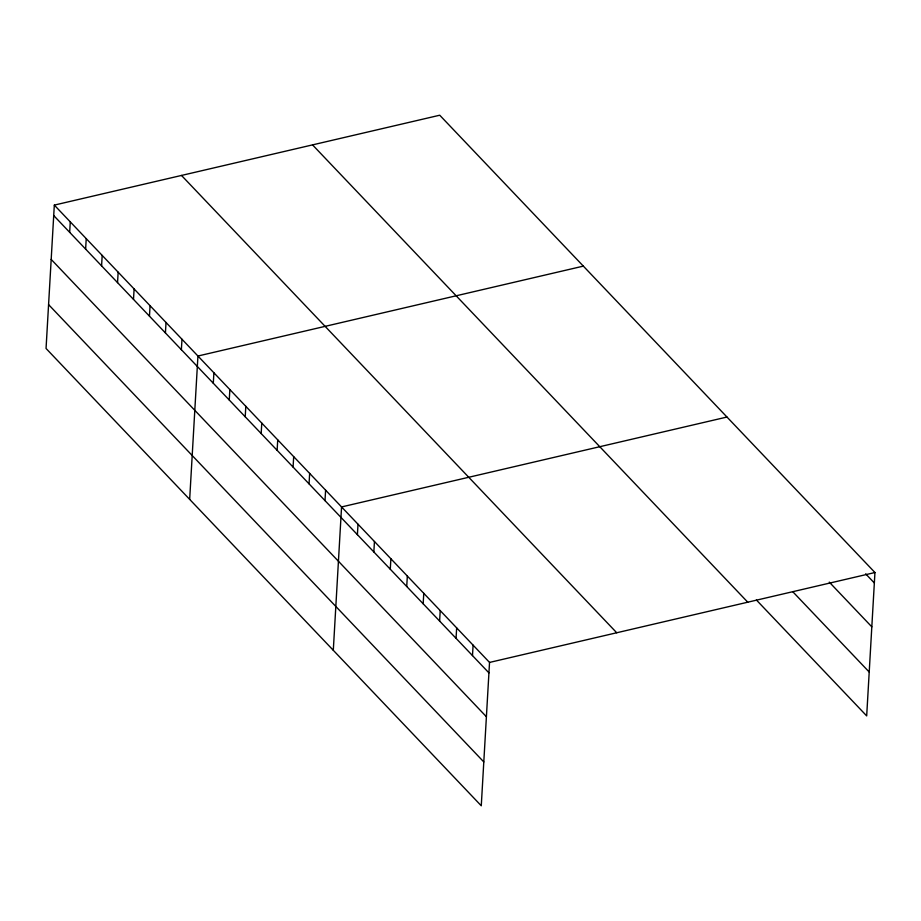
<?xml version="1.0" encoding="UTF-8"?>
<svg xmlns="http://www.w3.org/2000/svg" width="921" height="921" viewBox="0 0 921 921"><rect width="100%" height="100%" fill="white"/><g stroke="black" fill="none" stroke-linecap="round" stroke-linejoin="round"><path stroke-width="1.38" d="M54.316 205.107L46.05 348.472L481.269 805.783L489.535 662.429L54.316 205.107L439.731 115.217L874.95 572.528L866.684 715.893L756.429 600.032M69.674 232.322L70.272 221.88M85.63 249.096L86.229 238.654M101.586 265.858L102.185 255.416M117.543 282.632L118.153 272.19M133.499 299.394L134.109 288.952M149.467 316.168L150.065 305.726M165.423 332.942L166.022 322.488M181.379 349.704L181.978 339.262M189.668 499.378L197.934 356.024L583.35 266.123M213.292 383.24L213.902 372.798M229.248 400.013L229.859 389.56M245.216 416.776L245.815 406.334M261.173 433.549L261.771 423.096M277.129 450.311L277.728 439.87M293.085 467.085L293.684 456.643M309.042 483.847L309.652 473.406M324.998 500.621L325.608 490.179M333.298 650.295L341.564 506.941L726.968 417.04M357.406 534.664L358.004 524.222M373.845 551.944L374.444 541.502M390.285 569.213L390.884 558.771M406.725 586.493L407.335 576.051M423.165 603.773L423.775 593.331M439.616 621.053L440.215 610.6M456.056 638.322L456.655 627.88M472.496 655.602L473.095 645.161M489.535 662.429L874.95 572.528M865.648 573.829L874.351 582.981M829.268 582.118L871.819 626.844M792.808 591.743L869.217 672.031M312.541 144.885L747.76 602.196M181.506 175.451L616.725 632.762M53.717 215.56L488.936 672.883M51.185 259.411L486.403 716.734M48.583 304.609L483.801 761.932"/></g></svg>
